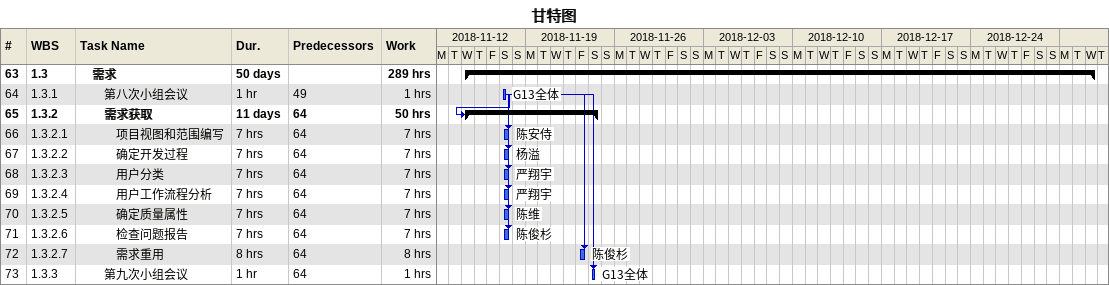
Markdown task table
甘特图

| ID | WBS | Task | Duration | Start | Finish | Predecessors | Resources | Work (h) |
|---|---|---|---|---|---|---|---|---|
| 63 | 1.3 | **需求** | 50d | 2018-11-14 | 2019-01-02 |  |  | 289 |
| 64 | 1.3.1 | 第八次小组会议 | 1h | 2018-11-17 | 2018-11-17 | 49 | G13全体 | 1 |
| 65 | 1.3.2 | **需求获取** | 11d | 2018-11-14 | 2018-11-24 | 64 |  | 50 |
| 66 | 1.3.2.1 | 项目视图和范围编写 | 7h | 2018-11-17 | 2018-11-17 | 64 | 陈安侍 | 7 |
| 67 | 1.3.2.2 | 确定开发过程 | 7h | 2018-11-17 | 2018-11-17 | 64 | 杨溢 | 7 |
| 68 | 1.3.2.3 | 用户分类 | 7h | 2018-11-17 | 2018-11-17 | 64 | 严翔宇 | 7 |
| 69 | 1.3.2.4 | 用户工作流程分析 | 7h | 2018-11-17 | 2018-11-17 | 64 | 严翔宇 | 7 |
| 70 | 1.3.2.5 | 确定质量属性 | 7h | 2018-11-17 | 2018-11-17 | 64 | 陈维 | 7 |
| 71 | 1.3.2.6 | 检查问题报告 | 7h | 2018-11-17 | 2018-11-17 | 64 | 陈俊杉 | 7 |
| 72 | 1.3.2.7 | 需求重用 | 8h | 2018-11-23 | 2018-11-23 | 64 | 陈俊杉 | 8 |
| 73 | 1.3.3 | 第九次小组会议 | 1h | 2018-11-24 | 2018-11-24 | 64 | G13全体 | 1 |
